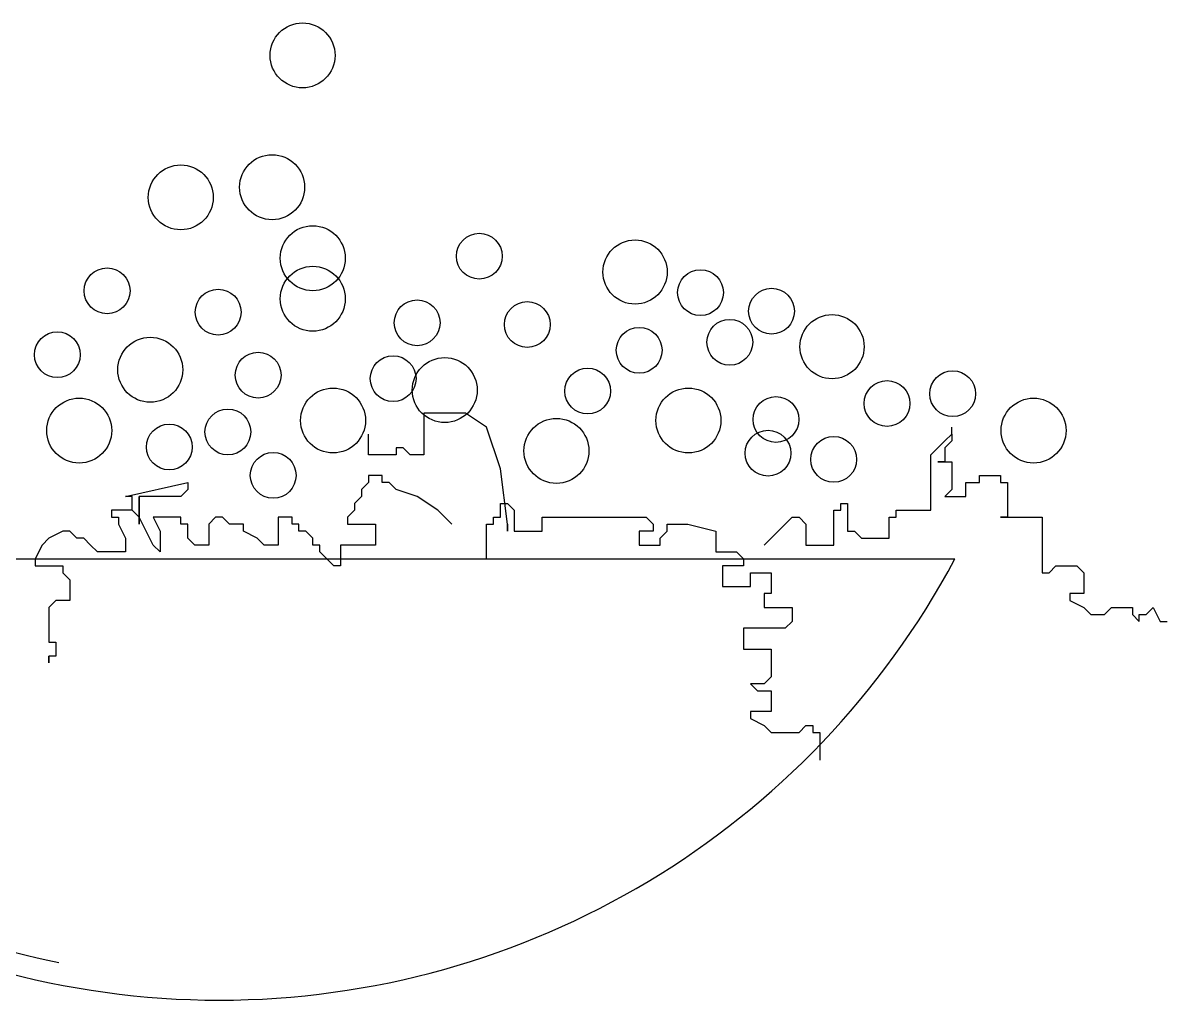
# Model space of a CAD drawing. Header units: millimetres. Extents: x -543 to 637, y 0 to 1020.
# Drawn here: x 242.8 to 637, y 6.7 to 343.4 of the extents above; entities that cross this region are included whole.
import ezdxf

# ---------------------------------------------------------------- set-up
doc = ezdxf.new("R2010")
doc.units = ezdxf.units.MM
doc.layers.add('ceco.net 296', color=7, linetype='Continuous')

msp = doc.modelspace()

# ---------------------------------------------------------------- linework, layer by layer
at = {"layer": 'ceco.net 296', "color": 124}
for p, q in [((380.99, 208.93), (380.99, 194.58)), ((395.34, 208.93), (380.99, 208.93)), ((402.52, 204.14), (395.34, 208.93)), ((361.85, 194.58), (361.85, 201.75)), ((407.3, 189.8), (402.52, 204.14)), ((560.42, 199.36), (562.81, 201.75)), ((562.81, 201.75), (562.81, 204.14)), ((562.81, 201.75), (562.81, 199.36)), ((558.02, 196.97), (560.42, 199.36)), ((562.81, 199.36), (560.42, 196.97)), ((371.42, 194.58), (361.85, 194.58)), ((371.42, 196.97), (371.42, 194.58)), ((373.81, 196.97), (371.42, 196.97)), ((376.2, 194.58), (373.81, 196.97)), ((380.99, 194.58), (376.2, 194.58)), ((555.63, 194.58), (558.02, 196.97)), ((555.63, 175.46), (555.63, 194.58)), ((560.42, 196.97), (560.42, 192.19)), ((409.7, 170.67), (407.3, 189.8)), ((558.02, 192.19), (562.81, 192.19)), ((560.42, 192.19), (558.02, 192.19)), ((562.81, 192.19), (562.81, 182.63)), ((361.85, 187.41), (361.85, 185.02)), ((366.63, 187.41), (361.85, 187.41)), ((366.63, 185.02), (366.63, 187.41)), ((572.38, 187.41), (579.56, 187.41)), ((572.38, 185.02), (572.38, 187.41)), ((579.56, 187.41), (579.56, 185.02)), ((278.12, 180.24), (299.65, 185.02)), ((299.65, 182.63), (297.26, 180.24)), ((299.65, 185.02), (299.65, 182.63)), ((361.85, 185.02), (359.46, 182.63)), ((359.46, 182.63), (359.46, 180.24)), ((369.03, 185.02), (366.63, 185.02)), ((371.42, 182.63), (369.03, 185.02)), ((378.6, 180.24), (371.42, 182.63)), ((562.81, 182.63), (560.42, 180.24)), ((567.59, 185.02), (572.38, 185.02)), ((567.59, 180.24), (567.59, 185.02)), ((579.56, 185.02), (581.95, 185.02)), ((581.95, 185.02), (581.95, 173.06)), ((280.51, 180.24), (278.12, 180.24)), ((280.51, 175.46), (280.51, 180.24)), ((282.9, 180.24), (282.9, 170.67)), ((282.9, 170.67), (282.9, 180.24)), ((282.9, 180.24), (282.9, 170.67)), ((297.26, 180.24), (282.9, 180.24)), ((359.46, 180.24), (357.07, 177.85)), ((357.07, 177.85), (357.07, 175.46)), ((385.77, 175.46), (378.6, 180.24)), ((407.3, 177.85), (409.7, 177.85)), ((407.3, 173.06), (407.3, 177.85)), ((409.7, 177.85), (412.09, 175.46)), ((524.53, 177.85), (526.92, 177.85)), ((524.53, 175.46), (524.53, 177.85)), ((526.92, 177.85), (526.92, 168.28)), ((560.42, 180.24), (567.59, 180.24)), ((273.33, 175.46), (273.33, 173.06)), ((280.51, 175.46), (273.33, 175.46)), ((282.9, 173.06), (280.51, 175.46)), ((282.9, 173.06), (280.51, 175.46)), ((357.07, 175.46), (354.67, 173.06)), ((390.56, 170.67), (385.77, 175.46)), ((412.09, 175.46), (412.09, 168.28)), ((522.14, 175.46), (524.53, 175.46)), ((522.14, 163.5), (522.14, 175.46)), ((543.67, 175.46), (555.63, 175.46)), ((543.67, 173.06), (543.67, 175.46)), ((273.33, 173.06), (275.72, 173.06)), ((275.72, 173.06), (275.72, 170.67)), ((275.72, 170.67), (278.12, 165.89)), ((282.9, 170.67), (282.9, 173.06)), ((285.29, 168.28), (282.9, 173.06)), ((287.69, 173.06), (290.08, 168.28)), ((297.26, 173.06), (287.69, 173.06)), ((297.26, 170.67), (297.26, 173.06)), ((299.65, 170.67), (297.26, 170.67)), ((299.65, 165.89), (299.65, 170.67)), ((309.22, 173.06), (306.83, 170.67)), ((306.83, 170.67), (306.83, 163.5)), ((311.61, 173.06), (309.22, 173.06)), ((314, 170.67), (311.61, 173.06)), ((318.79, 170.67), (314, 170.67)), ((318.79, 168.28), (318.79, 170.67)), ((330.75, 173.06), (330.75, 163.5)), ((335.53, 173.06), (330.75, 173.06)), ((335.53, 170.67), (335.53, 173.06)), ((337.93, 170.67), (335.53, 170.67)), ((337.93, 168.28), (337.93, 170.67)), ((354.67, 173.06), (354.67, 170.67)), ((354.67, 170.67), (364.24, 170.67)), ((364.24, 170.67), (364.24, 163.5)), ((402.52, 170.67), (404.91, 170.67)), ((402.52, 158.72), (402.52, 170.67)), ((404.91, 173.06), (407.3, 173.06)), ((404.91, 170.67), (404.91, 173.06)), ((409.7, 168.28), (409.7, 170.67)), ((409.7, 170.67), (409.7, 168.28)), ((421.66, 173.06), (457.54, 173.06)), ((421.66, 168.28), (421.66, 173.06)), ((457.54, 173.06), (459.94, 170.67)), ((459.94, 170.67), (459.94, 168.28)), ((464.72, 170.67), (471.9, 170.67)), ((464.72, 168.28), (464.72, 170.67)), ((471.9, 170.67), (481.47, 168.28)), ((500.61, 165.89), (505.39, 170.67)), ((505.39, 170.67), (507.78, 173.06)), ((507.78, 173.06), (510.18, 173.06)), ((510.18, 173.06), (512.57, 170.67)), ((512.57, 170.67), (512.57, 163.5)), ((541.28, 173.06), (543.67, 173.06)), ((541.28, 165.89), (541.28, 173.06)), ((579.56, 173.06), (593.91, 173.06)), ((581.95, 173.06), (579.56, 173.06)), ((593.91, 173.06), (593.91, 153.94)), ((251.8, 165.89), (249.41, 163.5)), ((256.59, 168.28), (251.8, 165.89)), ((258.98, 168.28), (256.59, 168.28)), ((261.37, 165.89), (258.98, 168.28)), ((263.76, 165.89), (261.37, 165.89)), ((266.15, 163.5), (263.76, 165.89)), ((278.12, 165.89), (278.12, 161.11)), ((287.69, 163.5), (285.29, 168.28)), ((290.08, 168.28), (290.08, 161.11)), ((302.04, 163.5), (299.65, 165.89)), ((323.57, 165.89), (318.79, 168.28)), ((325.96, 163.5), (323.57, 165.89)), ((340.32, 168.28), (337.93, 168.28)), ((342.71, 165.89), (340.32, 168.28)), ((342.71, 163.5), (342.71, 165.89)), ((412.09, 168.28), (421.66, 168.28)), ((455.15, 168.28), (455.15, 163.5)), ((459.94, 168.28), (455.15, 168.28)), ((462.33, 165.89), (464.72, 168.28)), ((462.33, 163.5), (462.33, 165.89)), ((481.47, 168.28), (481.47, 161.11)), ((498.22, 163.5), (500.61, 165.89)), ((526.92, 168.28), (529.32, 168.28)), ((529.32, 168.28), (531.71, 165.89)), ((531.71, 165.89), (541.28, 165.89)), ((249.41, 163.5), (247.02, 158.72)), ((268.55, 161.11), (266.15, 163.5)), ((290.08, 161.11), (287.69, 163.5)), ((306.83, 163.5), (302.04, 163.5)), ((330.75, 163.5), (325.96, 163.5)), ((345.1, 163.5), (342.71, 163.5)), ((345.1, 161.11), (345.1, 163.5)), ((352.28, 163.5), (352.28, 156.33)), ((364.24, 163.5), (352.28, 163.5)), ((455.15, 163.5), (462.33, 163.5)), ((512.57, 163.5), (522.14, 163.5)), ((247.02, 158.72), (247.02, 156.33)), ((278.12, 161.11), (268.55, 161.11)), ((347.5, 158.72), (345.1, 161.11)), ((349.89, 156.33), (347.5, 158.72)), ((481.47, 161.11), (488.65, 161.11)), ((488.65, 161.11), (491.04, 158.72)), ((491.04, 158.72), (491.04, 156.33)), ((247.02, 156.33), (256.59, 156.33)), ((256.59, 156.33), (256.59, 153.94)), ((256.59, 153.94), (258.98, 151.55)), ((352.28, 156.33), (349.89, 156.33)), ((483.86, 156.33), (483.86, 149.16)), ((491.04, 156.33), (483.86, 156.33)), ((493.43, 153.94), (500.61, 153.94)), ((493.43, 149.16), (493.43, 153.94)), ((500.61, 153.94), (500.61, 146.77)), ((593.91, 153.94), (596.3, 153.94)), ((596.3, 153.94), (598.69, 156.33)), ((598.69, 156.33), (605.87, 156.33)), ((605.87, 156.33), (608.26, 153.94)), ((608.26, 153.94), (608.26, 146.77)), ((258.98, 151.55), (258.98, 144.38)), ((483.86, 149.16), (493.43, 149.16)), ((498.22, 146.77), (498.22, 141.98)), ((500.61, 146.77), (498.22, 146.77)), ((603.48, 146.77), (603.48, 144.38)), ((608.26, 146.77), (603.48, 146.77)), ((254.19, 144.38), (251.8, 141.98)), ((251.8, 141.98), (251.8, 130.03)), ((258.98, 144.38), (254.19, 144.38)), ((498.22, 141.98), (507.78, 141.98)), ((507.78, 141.98), (507.78, 137.2)), ((603.48, 144.38), (608.26, 141.98)), ((608.26, 141.98), (610.66, 139.59)), ((615.44, 139.59), (617.83, 141.98)), ((617.83, 141.98), (625.01, 141.98)), ((625.01, 141.98), (625.01, 139.59)), ((629.8, 139.59), (632.19, 141.98)), ((632.19, 141.98), (634.58, 137.2)), ((610.66, 139.59), (615.44, 139.59)), ((625.01, 139.59), (627.4, 137.2)), ((627.4, 139.59), (629.8, 139.59)), ((627.4, 137.2), (627.4, 139.59)), ((491.04, 134.81), (491.04, 127.64)), ((505.39, 134.81), (491.04, 134.81)), ((507.78, 137.2), (505.39, 134.81)), ((634.58, 137.2), (636.97, 137.2)), ((251.8, 130.03), (254.19, 130.03)), ((254.19, 130.03), (254.19, 125.25)), ((491.04, 127.64), (500.61, 127.64)), ((500.61, 127.64), (500.61, 118.08)), ((251.8, 122.86), (251.8, 125.25)), ((251.8, 125.25), (251.8, 122.86)), ((254.19, 125.25), (251.8, 125.25)), ((493.43, 115.69), (495.82, 113.3)), ((498.22, 115.69), (493.43, 115.69)), ((500.61, 118.08), (498.22, 115.69)), ((495.82, 113.3), (500.61, 113.3)), ((500.61, 113.3), (500.61, 106.12)), ((493.43, 106.12), (493.43, 103.73)), ((500.61, 106.12), (493.43, 106.12)), ((493.43, 103.73), (498.22, 101.34)), ((498.22, 101.34), (500.61, 98.95)), ((500.61, 98.95), (510.18, 98.95)), ((510.18, 98.95), (512.57, 101.34)), ((512.57, 101.34), (514.96, 101.34)), ((514.96, 101.34), (514.96, 98.95)), ((514.96, 98.95), (517.35, 98.95)), ((517.35, 98.95), (517.35, 89.39))]:
    msp.add_line(p, q, dxfattribs=at)
at = {"layer": 'ceco.net 296', "color": 15}
msp.add_line((57.02, 158.7), (563.88, 158.7), dxfattribs=at)
at = {"layer": 'ceco.net 296', "color": 124}
for centre, radius in [((339.17, 332.24), 11.19), ((328.68, 286.81), 11.19), ((297.2, 283.31), 11.19), ((342.67, 262.34), 11.19), ((453.7, 257.58), 11.06), ((342.67, 248.36), 11.19), ((521.55, 231.85), 11.06), ((286.71, 223.9), 11.19), ((388.13, 216.91), 11.19), ((349.66, 206.42), 11.19), ((472.07, 206.42), 11.19), ((262.23, 202.93), 11.19), ((590.98, 202.93), 11.19), ((426.61, 195.94), 11.19)]:
    msp.add_circle(centre, radius, dxfattribs=at)
at = {"layer": 'ceco.net 296'}
for centre in [(400.04, 263.03), (271.83, 251.1), (476.23, 250.49), (310.08, 243.76), (500.71, 244.07), (378.62, 240.09), (416.56, 239.48), (486.33, 233.37), (254.69, 229.08), (455.12, 230.61), (323.85, 222.05), (370.36, 220.83), (437.37, 216.55), (563.13, 215.63), (540.49, 212.27), (502.24, 206.76), (313.44, 202.48), (293.25, 197.28), (499.49, 195.14), (522.13, 193), (329.05, 187.5)]:
    msp.add_circle(centre, 7.89, dxfattribs=at)
at = {"layer": 'ceco.net 296', "color": 15}
for radius, start, end in [(287.25, 208.0834, 331.9166), (279.75, 208.9061, 258.6123)]:
    msp.add_arc((310.45, 293.92), radius, start, end, dxfattribs=at)

doc.saveas('drawing.dxf')
